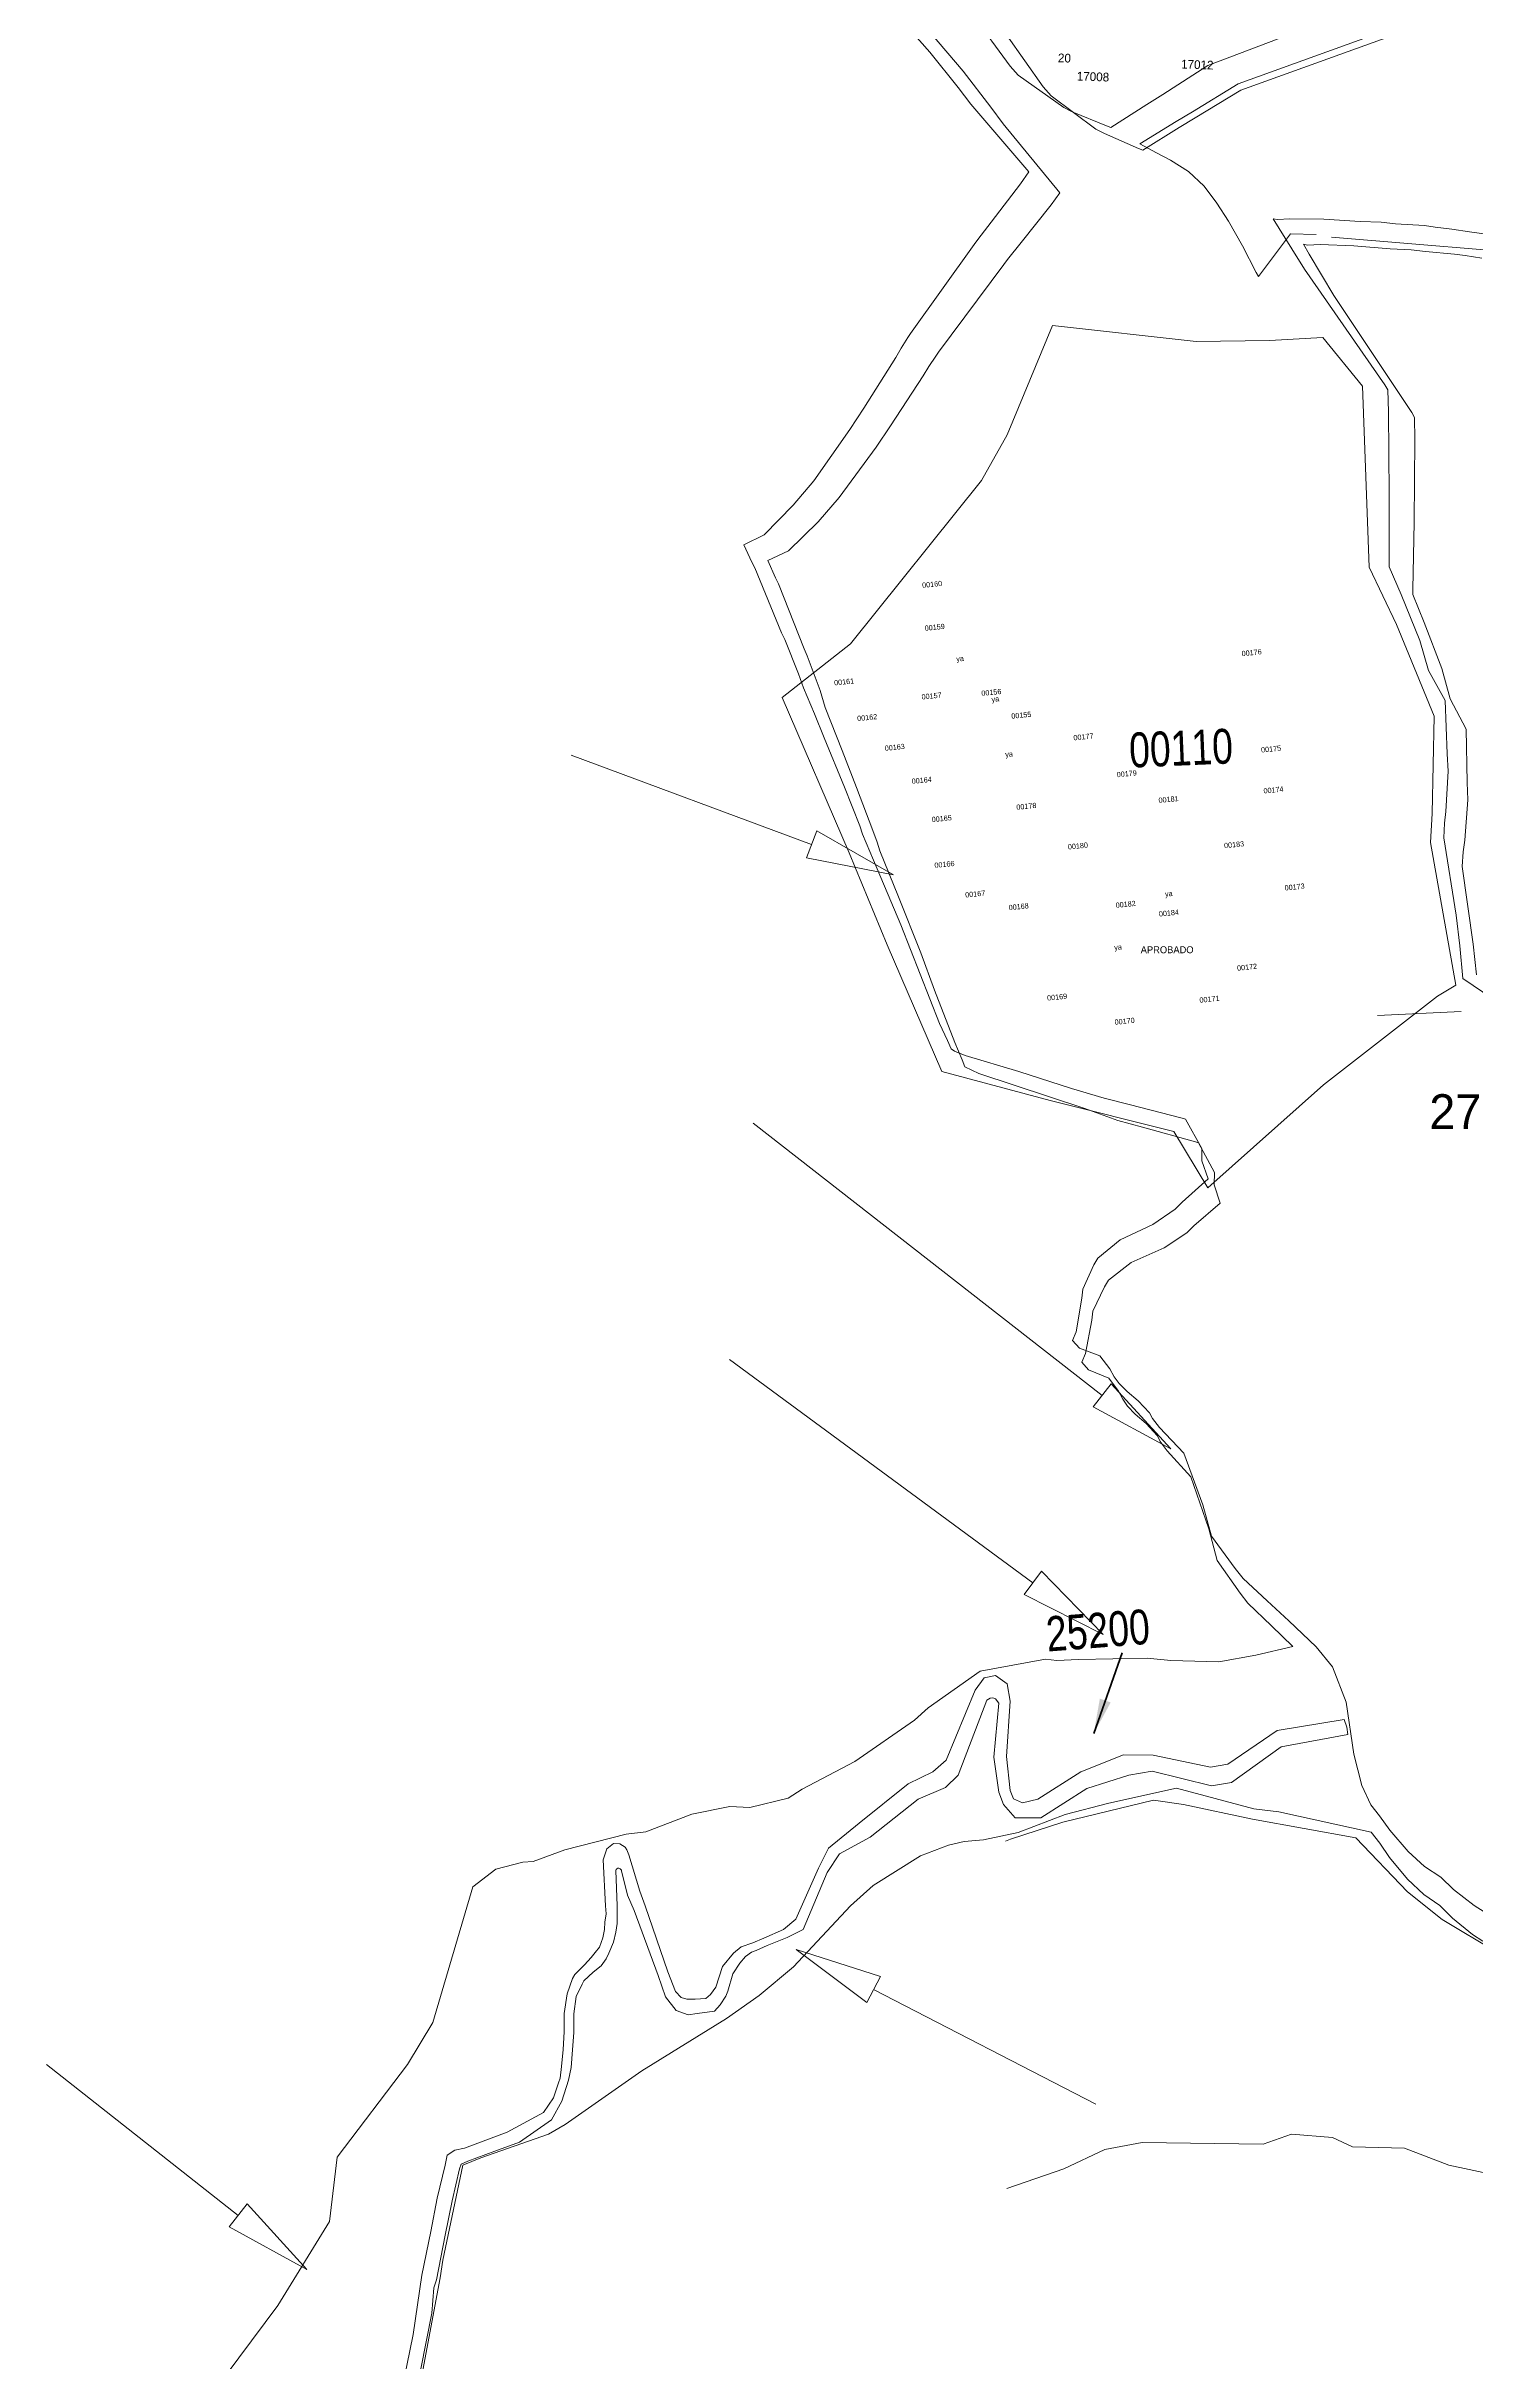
# Model space of a CAD drawing. Header units: inches. Extents: x 610851 to 630254, y 1234683 to 1264905.
# Drawn here: x 622266 to 623086, y 1246406 to 1247733 of the extents above; entities that cross this region are included whole.
import ezdxf
from ezdxf.enums import TextEntityAlignment as Align

# ---------------------------------------------------------------- set-up
doc = ezdxf.new("R2010")
doc.units = ezdxf.units.IN
doc.header["$MEASUREMENT"] = 0
for name, color, linetype, lineweight in [('Level 50', 7, 'Continuous', 0), ('Level 7', 7, 'Continuous', 0), ('pi', 3, 'Continuous', 0)]:
    doc.layers.add(name, color=color, linetype=linetype, lineweight=lineweight)
doc.styles.add('Styledgn003', font='dgn003.shx')
doc.styles.add('Styledgn032', font='dgn032.shx')
doc.styles.add('Styletxt', font='txt.shx')
doc.dimstyles.new('STANDARD-Linear', dxfattribs={"dimtxt": 1.5, "dimasz": 1.13, "dimexe": 0.125, "dimexo": 0.000625, "dimgap": 0.3, "dimtad": 1, "dimzin": 7, "dimdsep": 46, "dimtxsty": 'Styletxt', "dimsah": 1, "dimcen": 2.5, "dimclrd": 1, "dimclre": 1, "dimclrt": 2, "dimaunit": 1, "dimadec": 7, "dimazin": 0, "dimtfac": 1, "dimtofl": 0, "dimtmove": 1, "dimatfit": 3, "dimfxl": 1, "dimtolj": 1, "dimtzin": 0, "dimarcsym": 0})

# ---------------------------------------------------------------- blocks, each defined once
blk = doc.blocks.new('AcDbProxyEntity2')
at = {"layer": 'pi', "ltscale": 0.1, "flags": 128}
for points in [[(622704.8, 1247275.5), (622567, 1247326.6)], [(622707.7, 1247283.3), (622751.7, 1247258.1), (622701.9, 1247267.7), (622707.7, 1247283.3)]]:
    blk.add_lwpolyline(points, dxfattribs=at)
blk = doc.blocks.new('AcDbProxyEntity3')
at = {"layer": 'pi', "ltscale": 0.1, "flags": 128}
for points in [[(622871.4, 1246959.6), (622671.2, 1247115.6)], [(622876.5, 1246966.2), (622910.8, 1246928.9), (622866.2, 1246953.1), (622876.5, 1246966.2)]]:
    blk.add_lwpolyline(points, dxfattribs=at)
blk = doc.blocks.new('AcDbProxyEntity4')
at = {"layer": 'pi', "ltscale": 0.1, "flags": 128}
for points in [[(622831.7, 1246852.1), (622657.7, 1246980.2)], [(622836.6, 1246858.8), (622871.9, 1246822.4), (622826.7, 1246845.4), (622836.6, 1246858.8)]]:
    blk.add_lwpolyline(points, dxfattribs=at)
blk = doc.blocks.new('AcDbProxyEntity5')
at = {"layer": 'pi', "ltscale": 0.1, "flags": 128}
for points in [[(622376, 1246489.4), (622266, 1246575.9)], [(622381.1, 1246496), (622415.3, 1246458.5), (622370.8, 1246482.9), (622381.1, 1246496)]]:
    blk.add_lwpolyline(points, dxfattribs=at)
blk = doc.blocks.new('AcDbProxyEntity6')
at = {"layer": 'pi', "ltscale": 0.1, "flags": 128}
for points in [[(622736.5, 1246611.6), (622695.9, 1246641.9), (622744.2, 1246626.4), (622736.5, 1246611.6)], [(622740.3, 1246619), (622867.8, 1246553.3)]]:
    blk.add_lwpolyline(points, dxfattribs=at)
blk = doc.blocks.new('AcDbProxyEntity10')
at = {"layer": 'pi', "ltscale": 0.1, "flags": 128}
for points in [[(622704.8, 1247275.5), (622567, 1247326.6)], [(622707.7, 1247283.3), (622751.7, 1247258.1), (622701.9, 1247267.7), (622707.7, 1247283.3)]]:
    blk.add_lwpolyline(points, dxfattribs=at)
blk = doc.blocks.new('AcDbProxyEntity11')
at = {"layer": 'pi', "ltscale": 0.1, "flags": 128}
for points in [[(622871.4, 1246959.6), (622671.2, 1247115.6)], [(622876.5, 1246966.2), (622910.8, 1246928.9), (622866.2, 1246953.1), (622876.5, 1246966.2)]]:
    blk.add_lwpolyline(points, dxfattribs=at)
blk = doc.blocks.new('AcDbProxyEntity12')
at = {"layer": 'pi', "ltscale": 0.1, "flags": 128}
for points in [[(622831.7, 1246852.1), (622657.7, 1246980.2)], [(622836.6, 1246858.8), (622871.9, 1246822.4), (622826.7, 1246845.4), (622836.6, 1246858.8)]]:
    blk.add_lwpolyline(points, dxfattribs=at)
blk = doc.blocks.new('AcDbProxyEntity13')
at = {"layer": 'pi', "ltscale": 0.1, "flags": 128}
for points in [[(622376, 1246489.4), (622266, 1246575.9)], [(622381.1, 1246496), (622415.3, 1246458.5), (622370.8, 1246482.9), (622381.1, 1246496)]]:
    blk.add_lwpolyline(points, dxfattribs=at)
blk = doc.blocks.new('AcDbProxyEntity14')
at = {"layer": 'pi', "ltscale": 0.1, "flags": 128}
for points in [[(622736.5, 1246611.6), (622695.9, 1246641.9), (622744.2, 1246626.4), (622736.5, 1246611.6)], [(622740.3, 1246619), (622867.8, 1246553.3)]]:
    blk.add_lwpolyline(points, dxfattribs=at)

msp = doc.modelspace()

# ---------------------------------------------------------------- linework, layer by layer
at = {"layer": 'Level 50', "color": 7, "linetype": 'Continuous', "lineweight": 13, "flags": 128}
for points in [[(623002.81591, 1247623.54274), (623136.45426, 1247612.58487), (623320.74241, 1247558.96656), (623458.04936, 1247531.99457), (623647.49527, 1247518.54294), (623777.79735, 1247495.55779), (623763.51404, 1247662.38388), (623756.50532, 1247718.75161), (623954.20009, 1247811.5)], [(623055.86335, 1247749.95033), (622949.29198, 1247711.5178), (622923.10246, 1247695.55022), (622913.88305, 1247689.98217), (622892.97246, 1247677.02647), (622902.53136, 1247672.00974), (622910.55098, 1247667.71057), (622920.82238, 1247661.21811), (622929.79881, 1247652.79197), (622937.20088, 1247643.03543), (622943.86941, 1247632.75263), (622951.88295, 1247618.54647), (622959.6395, 1247603.36256), (622961.04586, 1247601.06886), (622979.43013, 1247625.46029), (622979.43013, 1247625.46029), (622994.08264, 1247625.17024)], [(622773.01384, 1247740.69799), (622791.70455, 1247718.75683), (622807.53158, 1247698.18645), (622814.53919, 1247688.51864), (622847.09285, 1247649.01901), (622842.21223, 1247642.20175), (622824.97114, 1247620.49848), (622817.17163, 1247610.70405), (622814.99288, 1247607.87716), (622777.49214, 1247557.70556), (622775.94688, 1247555.38006), (622771.98205, 1247549.3789), (622768.83787, 1247544.04795), (622750.064, 1247515.35217), (622741.75817, 1247503.17323), (622720.52309, 1247474.26584), (622708.4616, 1247460.38355), (622691.57051, 1247443.82094), (622679.73115, 1247438.30544), (622684.16935, 1247428.21712), (622685.85112, 1247424.88549), (622700.42982, 1247387.50131), (622702.15506, 1247383.63163), (622709.61374, 1247363.73138), (622712.48747, 1247353.91728), (622722.34406, 1247329.22144), (622730.57227, 1247308.11991), (622739.93685, 1247283.4856), (622742.42199, 1247276.71435), (622743.93597, 1247271.85713), (622754.5462, 1247245.39607), (622767.33455, 1247213.30067), (622775.31854, 1247191.92345), (622786.87576, 1247161.87826), (622791.11721, 1247152.04813), (622792.62108, 1247148.00427), (622800.58706, 1247144.04032), (622800.58706, 1247144.04032), (622861.38174, 1247124.04513), (622861.38174, 1247124.04513), (622880.4434, 1247117.18737), (622894.58168, 1247113.34464), (622924.88644, 1247104.85221), (622926.71984, 1247104.33843), (622935.83245, 1247087.34257), (622935.61261, 1247080.30078), (622939.1204, 1247069.79037), (622924.02175, 1247056.77302), (622919.91293, 1247052.84101), (622906.86957, 1247044.23867), (622888.10937, 1247035.79889), (622875.09041, 1247025.54753), (622872.67575, 1247021.77687), (622866.0183, 1247007.93333), (622865.45229, 1247002.77188), (622861.85557, 1246983.50436), (622859.68285, 1246978.63947), (622863.59059, 1246974.25367), (622875.13798, 1246969.50045), (622880.74274, 1246962.04401), (622883.17919, 1246957.35164), (622885.86742, 1246953.47503), (622890.34495, 1246948.86268), (622896.63262, 1246943.37257), (622903.03481, 1246936.35635), (622904.56463, 1246933.08786), (622908.64152, 1246927.8219), (622922.30498, 1246912.84162), (622932.52212, 1246883.11069), (622937.26749, 1246864.95807), (622950.44124, 1246846.15727), (622954.83063, 1246840.385), (622968.48302, 1246827.38574), (622980.66364, 1246815.65991), (622959.45166, 1246810.5445), (622938.29499, 1246806.77705), (622910.82367, 1246807.48672), (622897.13511, 1246808.97702), (622857.82221, 1246808.07719), (622845.44671, 1246807.56821), (622838.96446, 1246808.34051), (622801.44385, 1246801.54894), (622771.67331, 1246780.41784), (622763.85944, 1246773.33842), (622729.57847, 1246749.7097), (622699.41697, 1246733.76299), (622691.439, 1246728.64073), (622669.46577, 1246723.27007), (622657.95043, 1246723.95925), (622636.06101, 1246719.4145), (622609.74118, 1246709.30106), (622598.39986, 1246707.94907), (622563.25218, 1246699.0262), (622545.09976, 1246692.42582), (622539.14526, 1246691.91661), (622523.73245, 1246687.99957), (622510.52365, 1246677.90939), (622487.63395, 1246599.97559), (622473.03561, 1246575.94475), (622432.66802, 1246522.84093), (622428.35523, 1246485.9831), (622398.80947, 1246437.85277), (622346.22598, 1246367.3518)], [(623057.5275, 1247746.3857), (622950.95613, 1247707.95318), (622924.76661, 1247691.9856), (622915.5472, 1247686.41755), (622894.63661, 1247673.46185), (622892.20464, 1247674.52221), (622872.67686, 1247682.99718), (622867.81432, 1247685.5389), (622842.08579, 1247704.5659), (622837.48988, 1247709.81636), (622816.4898, 1247739.59877)], [(623085.99062, 1247200.7208), (623084.13567, 1247218.28161), (623077.88599, 1247262.8897), (623078.44399, 1247271.13217), (623079.38461, 1247277.94426), (623081.11392, 1247300.92159), (623080.71371, 1247310.99998), (623080.11238, 1247341.55658), (623070.97324, 1247358.91646), (623066.19205, 1247376.23511), (623056.05277, 1247402.72197), (623049.46524, 1247418.65238), (623049.56302, 1247421.51828), (623050.32751, 1247460.12056), (623050.73263, 1247507.61719), (623050.5238, 1247520.1454), (623049.00762, 1247523.05187), (623004.18482, 1247590.21343), (622990.0418, 1247613.88317), (622986.79828, 1247619.53533), (622989.1597, 1247618.93703), (622996.34311, 1247619.35406), (623015.75546, 1247618.67221), (623036.58477, 1247616.92798), (623048.5043, 1247616.4284), (623056.74321, 1247615.3024), (623073.41887, 1247613.91621), (623079.57498, 1247613.00423), (623089.10057, 1247611.54598)], [(622477.19676, 1246376.32962), (622491.83683, 1246453.62644), (622493.38068, 1246463.76394), (622504.71745, 1246518.20371), (622515.06373, 1246522.49791), (622553.90882, 1246535.9662), (622563.53832, 1246541.61885), (622607.41021, 1246572.37926), (622655.9814, 1246602.4151), (622674.67023, 1246615.61396), (622694.31705, 1246631.89589), (622727.08708, 1246666.92808), (622740.11344, 1246678.61444), (622767.31803, 1246695.68303), (622783.37982, 1246701.64643), (622792.20885, 1246703.72386), (622803.25978, 1246704.67513), (622823.14902, 1246709.03782), (622850.144, 1246719.30061), (622875.1573, 1246725.77632), (622914.02266, 1246734.36558), (622958.42227, 1246722.61146), (622972.66053, 1246720.81763), (623025.67827, 1246709.19714), (623030.55018, 1246702.92641), (623036.20814, 1246694.64291), (623046.53007, 1246682.20888), (623055.77448, 1246673.3599), (623065.08446, 1246667.15185), (623072.22345, 1246659.93492), (623083.74823, 1246650.43072), (623089.58767, 1246646.76005)]]:
    msp.add_lwpolyline(points, dxfattribs=at)
at = {"layer": 'Level 50', "color": 7, "flags": 128}
for points in [[(623037.87073, 1247762.35491), (622932.03802, 1247721.93269), (622906.15223, 1247705.47731), (622897.03874, 1247699.73752), (622876.37452, 1247686.39237), (622873.92311, 1247687.40699), (622854.24, 1247695.51465), (622849.3307, 1247697.96484), (622823.25024, 1247716.50651), (622818.55679, 1247721.66996), (622797.00246, 1247751.05374)], [(622753.51355, 1247751.33832), (622772.612, 1247729.75115), (622788.8216, 1247709.48087), (622796.0091, 1247699.94603), (622829.297, 1247661.06317), (622824.54494, 1247654.15567), (622807.71346, 1247632.13323), (622800.09879, 1247622.19441), (622797.97339, 1247619.3272), (622761.41911, 1247568.46189), (622759.91768, 1247566.10785), (622756.06597, 1247560.03348), (622753.02221, 1247554.64456), (622734.7892, 1247525.60212), (622726.71298, 1247513.26972), (622706.02315, 1247483.9696), (622694.22384, 1247469.86379), (622677.64599, 1247452.98766), (622665.91203, 1247447.25134), (622670.53844, 1247437.24793), (622672.28232, 1247433.94839), (622687.5588, 1247396.84388), (622689.35623, 1247393.0072), (622697.18639, 1247373.25017), (622700.04807, 1247365.18673), (622706.38573, 1247350.28695), (622712.05186, 1247336.53642), (622723.72211, 1247308.19524), (622732.3745, 1247286.12445), (622733.97634, 1247281.30614), (622742.33328, 1247261.39744), (622750.22841, 1247242.88175), (622755.99058, 1247229.29896), (622778.21623, 1247172.87984), (622782.64109, 1247163.1309), (622784.88116, 1247158.24891), (622786.78781, 1247156.99058), (622792.92359, 1247154.41116), (622823.63211, 1247145.25317), (622853.87714, 1247135.55486), (622872.60466, 1247129.94963), (622886.81244, 1247126.37242), (622917.27098, 1247118.44919), (622919.11368, 1247117.96984), (622928.54307, 1247101.14768), (622928.45519, 1247094.10301), (622932.15926, 1247083.66015), (622917.30712, 1247070.36225), (622913.27268, 1247066.35395), (622900.39276, 1247057.50878), (622881.79396, 1247048.71903), (622868.96932, 1247038.22558), (622866.62572, 1247034.41035), (622860.22877, 1247020.44452), (622859.75955, 1247015.27337), (622856.52442, 1246995.94186), (622854.44321, 1246991.03712), (622858.43242, 1246986.7253), (622870.06683, 1246982.18924), (622875.81029, 1246974.83909), (622878.33421, 1246970.19319), (622881.0946, 1246966.36762), (622885.65774, 1246961.83996), (622892.04716, 1246956.4686), (622898.57966, 1246949.57355), (622900.17045, 1246946.33429), (622904.34527, 1246941.14563), (622918.28696, 1246926.42394), (622929.05926, 1246896.88962), (622934.14386, 1246878.82909), (622947.6675, 1246860.27837), (622952.16426, 1246854.58935), (622966.05776, 1246841.84812), (622978.45591, 1246830.35253), (622994.08244, 1246815.50982), (623003.50954, 1246803.93234), (623011.37518, 1246783.75342), (623015.70533, 1246753.96235), (623020.20589, 1246735.91721), (623025.45704, 1246724.75172), (623025.45704, 1246724.75172), (623030.44557, 1246718.57335), (623036.25771, 1246710.3973), (623046.81076, 1246698.15881), (623056.21932, 1246689.48456), (623065.64396, 1246683.45202), (623072.9169, 1246676.37008), (623084.6177, 1246667.08345), (623090.52488, 1246663.52282)], [(623118.43639, 1247171.2757), (623078.13995, 1247198.52923), (623076.55095, 1247217.31897), (623074.36736, 1247234.84195), (623067.28311, 1247279.32514), (623067.68661, 1247287.57661), (623068.49945, 1247294.40512), (623069.79802, 1247317.41082), (623069.20907, 1247327.47995), (623068.03543, 1247358.01992), (623058.57268, 1247375.20555), (623053.4679, 1247392.43159), (623042.83421, 1247418.72386), (623035.9494, 1247434.52806), (623035.99348, 1247437.3953), (623036.03468, 1247476.00512), (623035.54997, 1247523.50101), (623035.10648, 1247536.0231), (623033.53612, 1247538.90066), (622987.46302, 1247605.21076), (622972.87907, 1247628.61141), (622969.53024, 1247634.2018), (622971.90246, 1247633.64785), (622979.07679, 1247634.19937), (622998.49851, 1247633.8813), (623019.35684, 1247632.52758), (623031.28363, 1247632.25138), (623039.54219, 1247631.27992), (623056.24089, 1247630.20636), (623062.41301, 1247629.40986), (623071.96425, 1247628.13032), (623082.00438, 1247626.57941), (623115.61483, 1247622.1237)], [(622488.26822, 1246447.95367), (622489.64266, 1246452.53534), (622494.76956, 1246478.16836), (622498.68462, 1246497.74982), (622502.98041, 1246516.1144), (622503.86466, 1246518.89929), (622507.73874, 1246520.56778), (622523.12937, 1246526.36384), (622537.31174, 1246531.50179), (622555.64279, 1246544.27328), (622561.64506, 1246554.95432), (622565.36406, 1246566.95832), (622566.91906, 1246574.27132), (622566.91906, 1246574.27132), (622566.91906, 1246574.27132), (622566.91906, 1246574.27132), (622566.91906, 1246574.27132), (622567.61506, 1246584.28832), (622568.40406, 1246594.39132), (622568.35906, 1246605.10132), (622569.80306, 1246614.85532), (622573.17306, 1246622.07932), (622574.21506, 1246623.95032), (622579.46906, 1246628.86232), (622584.10206, 1246632.56032), (622586.94506, 1246636.57432), (622588.56006, 1246639.70332), (622591.23506, 1246646.06532), (622592.53106, 1246651.85832), (622593.31006, 1246656.77832), (622593.31706, 1246661.80132), (622593.31706, 1246666.99601), (622593.31706, 1246666.99601), (622593.31706, 1246666.99601), (622592.49119, 1246687.20452), (622592.73589, 1246687.81764), (622593.16714, 1246688.20393), (622593.76473, 1246688.43178), (622594.26785, 1246688.44226), (622594.714, 1246688.34823), (622595.07433, 1246688.12101), (622595.46701, 1246687.7552), (622595.70575, 1246687.31704), (622595.74304, 1246686.99848), (622599.14106, 1246672.95732), (622599.14106, 1246672.95732), (622603.00706, 1246664.29932), (622603.00706, 1246664.29932), (622616.83706, 1246627.02532), (622616.83706, 1246627.02532), (622616.83706, 1246627.02532), (622621.05106, 1246614.83632), (622627.07106, 1246606.82932), (622634.02206, 1246604.36832), (622639.15006, 1246605.25432), (622649.10506, 1246606.53332), (622652.38313, 1246610.18753), (622655.58102, 1246615.08486), (622656.82813, 1246618.08206), (622659.6196, 1246627.89611), (622663.61901, 1246634.10952), (622666.94529, 1246637.97037), (622670.3098, 1246640.2809), (622672.94178, 1246641.35073), (622679.33396, 1246644.12855), (622690.73118, 1246648.74572), (622699.90112, 1246653.37393), (622713.80374, 1246686.09467), (622720.71529, 1246696.72664), (622738.33775, 1246706.39076), (622765.88989, 1246728.06096), (622781.59668, 1246734.68873), (622788.79648, 1246741.80611), (622805.30311, 1246784.84942), (622807.15122, 1246786.05853), (622808.78709, 1246786.19023), (622810.25472, 1246785.68427), (622812.11105, 1246783.02942), (622809.23002, 1246752.15805), (622812.10678, 1246732.08881), (622814.80913, 1246725.0154), (622821.45301, 1246717.39322), (622836.23418, 1246717.30373), (622862.58488, 1246734.23113), (622886.5938, 1246741.78739), (622900.05634, 1246744.12826), (622934.17577, 1246735.64114), (622945.48562, 1246737.55869), (622974.10231, 1246758.0337), (623012.25041, 1246765.11866), (623011.71281, 1246769.33803), (623010.10341, 1246773.68078), (622971.81502, 1246767.35723), (622943.35832, 1246748.14711), (622933.59837, 1246746.4257), (622900.68244, 1246753.30693), (622883.67478, 1246753.42695), (622859.12856, 1246743.82769), (622834.4341, 1246728.15545), (622825.77514, 1246725.96522), (622820.59193, 1246728.19649), (622818.64678, 1246732.97669), (622816.62038, 1246752.53552), (622818.60247, 1246784.22374), (622817.00935, 1246794.17566), (622810.25141, 1246799.03076), (622803.75456, 1246797.60403), (622798.50905, 1246790.62327), (622782.01566, 1246750.46755), (622774.30528, 1246743.78162), (622760.06255, 1246736.91546), (622732.14153, 1246714.23976), (622714.56966, 1246700.07793), (622708.73368, 1246688.4726), (622695.76548, 1246659.26769), (622688.61688, 1246653.27669), (622677.4498, 1246648.43035), (622677.4498, 1246648.43035), (622671.07533, 1246645.66813), (622664.31101, 1246643.34568), (622660.03914, 1246639.86329), (622653.708, 1246632.14676), (622649.8729, 1246620.35471), (622646.9018, 1246616.02215), (622644.07149, 1246613.84852), (622637.95906, 1246613.48132), (622633.21106, 1246613.48132), (622630.02806, 1246614.35532), (622626.69206, 1246617.84932), (622622.43506, 1246628.99632), (622622.43506, 1246628.99632), (622622.43506, 1246628.99632), (622622.43506, 1246628.99632), (622622.43506, 1246628.99632), (622622.43506, 1246628.99632), (622609.39206, 1246666.93532), (622606.30606, 1246675.40732), (622600.00454, 1246696.19073), (622600.00454, 1246696.19073), (622600.00454, 1246696.19073), (622600.00454, 1246696.19073), (622598.75953, 1246699.11957), (622597.97806, 1246700.65532), (622594.75082, 1246702.54685), (622591.10672, 1246702.68104), (622587.39878, 1246699.5766), (622585.20906, 1246693.34732), (622585.20906, 1246693.34732), (622585.20906, 1246693.34732), (622586.68606, 1246666.84532), (622586.90206, 1246662.29632), (622586.29306, 1246657.60332), (622586.12306, 1246653.32932), (622585.03206, 1246648.62132), (622583.23506, 1246643.14732), (622580.74006, 1246640.08332), (622578.39006, 1246637.32832), (622574.62906, 1246633.10032), (622569.02406, 1246627.57032), (622567.63106, 1246625.30132), (622564.60806, 1246616.56632), (622562.92906, 1246605.28732), (622562.90406, 1246594.70332), (622562.32906, 1246584.63332), (622561.45906, 1246574.80332), (622561.45906, 1246574.80332), (622561.45906, 1246574.80332), (622561.45906, 1246574.80332), (622561.45906, 1246574.80332), (622560.57874, 1246568.18538), (622559.61306, 1246565.36032), (622556.72906, 1246556.92332), (622551.10476, 1246548.38269), (622530.1435, 1246537.21942), (622505.76301, 1246528.0587), (622500.17077, 1246526.77213), (622495.75897, 1246523.89843), (622494.62159, 1246518.32265), (622490.01499, 1246499.23599), (622486.41948, 1246480.14049), (622481.35402, 1246455.17599), (622476.31047, 1246421.0973), (622476.31047, 1246421.0973), (622476.31047, 1246421.0973), (622476.31047, 1246421.0973), (622476.31047, 1246421.0973), (622442.2481, 1246254.64474)], [(622467.91357, 1246336.74304), (622487.11801, 1246433.31187), (622487.11801, 1246433.31187), (622488.26822, 1246447.95367)]]:
    msp.add_lwpolyline(points, dxfattribs=at)
at = {"layer": 'Level 50', "color": 7, "linetype": 'Continuous', "lineweight": 0, "flags": 128}
for points in [[(622931.93558, 1247078.5192), (622998.38558, 1247137.6492), (623063.62558, 1247188.5092), (623074.11558, 1247194.7392), (623059.74558, 1247276.5092), (623060.62558, 1247293.1892), (623061.76558, 1247348.9992), (623040.17558, 1247401.6092), (623024.44558, 1247434.4392), (623020.75558, 1247538.2592), (622997.83558, 1247566.0592), (622967.40558, 1247564.2992), (622925.22558, 1247563.7492), (622842.89558, 1247573.0392), (622816.87558, 1247510.2392), (622802.11558, 1247484.0092), (622727.14558, 1247390.3692), (622687.88558, 1247359.6792), (622726.36558, 1247270.7192), (622748.08558, 1247217.7992), (622779.39558, 1247145.2892), (622841.60558, 1247128.6692), (622912.55558, 1247110.8292), (622931.93558, 1247078.5192)], [(623098.19959, 1246640.05858), (623066.38559, 1246659.14858), (623046.55959, 1246674.86358), (623016.90259, 1246705.97058), (622957.63459, 1246716.63558), (622917.95459, 1246725.04458), (622900.74059, 1246727.57158), (622848.84459, 1246714.98358), (622818.79859, 1246705.19258), (622815.98959, 1246704.06458)], [(623098.19959, 1246640.05858), (623066.38559, 1246659.14858), (623046.55959, 1246674.86358), (623016.90259, 1246705.97058), (622957.63459, 1246716.63558), (622917.95459, 1246725.04458), (622900.74059, 1246727.57158), (622848.84459, 1246714.98358), (622818.79859, 1246705.19258), (622815.98959, 1246704.06458)], [(623098.19959, 1246640.05858), (623066.38559, 1246659.14858), (623046.55959, 1246674.86358), (623016.90259, 1246705.97058), (622957.63459, 1246716.63558), (622917.95459, 1246725.04458), (622900.74059, 1246727.57158), (622848.84459, 1246714.98358), (622818.79859, 1246705.19258), (622815.98959, 1246704.06458)], [(622816.75359, 1246504.93758), (622849.35659, 1246516.10958), (622872.86359, 1246527.23958), (622894.31259, 1246531.29158), (622963.68759, 1246530.38258), (622979.95859, 1246535.96658), (623003.43259, 1246534.07158), (623014.92359, 1246528.73758), (623044.69559, 1246528.03558), (623070.19759, 1246518.23658), (623096.23159, 1246512.63258)], [(622816.75359, 1246504.93758), (622849.35659, 1246516.10958), (622872.86359, 1246527.23958), (622894.31259, 1246531.29158), (622963.68759, 1246530.38258), (622979.95859, 1246535.96658), (623003.43259, 1246534.07158), (623014.92359, 1246528.73758), (623044.69559, 1246528.03558), (623070.19759, 1246518.23658), (623096.23159, 1246512.63258)], [(622816.75359, 1246504.93758), (622849.35659, 1246516.10958), (622872.86359, 1246527.23958), (622894.31259, 1246531.29158), (622963.68759, 1246530.38258), (622979.95859, 1246535.96658), (623003.43259, 1246534.07158), (623014.92359, 1246528.73758), (623044.69559, 1246528.03558), (623070.19759, 1246518.23658), (623096.23159, 1246512.63258)]]:
    msp.add_lwpolyline(points, dxfattribs=at)
at = {"layer": 'pi', "ltscale": 0.1, "flags": 128}
msp.add_lwpolyline([(623077.16125, 1247179.75849), (623029.19058, 1247177.4535)], dxfattribs=at)
msp.add_lwpolyline([(623077.16125, 1247179.75849), (623029.19058, 1247177.4535)], dxfattribs=at)

# ---------------------------------------------------------------- block references
for name in ['AcDbProxyEntity2', 'AcDbProxyEntity10', 'AcDbProxyEntity3', 'AcDbProxyEntity11', 'AcDbProxyEntity4', 'AcDbProxyEntity12', 'AcDbProxyEntity6', 'AcDbProxyEntity14', 'AcDbProxyEntity5', 'AcDbProxyEntity13']:
    msp.add_blockref(name, (0, 0))

# ---------------------------------------------------------------- texts
at = {"layer": 'Level 50', "color": 7, "linetype": 'Continuous', "lineweight": 0, "style": 'Styledgn003', "width": 0.8}
msp.add_text('00110', height=20.000112, rotation=2.4, dxfattribs=at).set_placement((622916.59986, 1247330.69285), align=Align.MIDDLE_CENTER)
at = {"layer": 'Level 7', "color": 7, "linetype": 'Continuous', "lineweight": 0}
for s, height, rotation, style, p in [('20', 4.999998, 358, 'Styledgn032', (622849.77303, 1247726.30089)), ('20', 4.999998, 358, 'Styledgn032', (622849.77303, 1247726.30089)), ('20', 4.999998, 358, 'Styledgn032', (622849.77303, 1247726.30089)), ('17012', 4.999998, 358, 'Styledgn032', (622925.94484, 1247722.52254)), ('17008', 4.999998, 358, 'Styledgn032', (622866.13145, 1247715.63453)), ('00160', 3, 5.81875802, 'Styledgn003', (622773.9042, 1247424.58086)), ('00159', 3, 5.81875802, 'Styledgn003', (622775.37531, 1247399.95545)), ('ya', 3, 5.81875802, 'Styledgn003', (622789.88655, 1247381.95615)), ('00176', 3, 5.81875802, 'Styledgn003', (622957.09043, 1247385.40483)), ('00161', 3, 5.81875802, 'Styledgn003', (622723.42909, 1247368.67443)), ('00156', 3, 5.81875802, 'Styledgn003', (622807.86145, 1247362.63204)), ('00157', 3, 5.81875802, 'Styledgn003', (622773.56999, 1247360.58349)), ('ya', 3, 5.81875802, 'Styledgn003', (622810.10894, 1247358.8399)), ('00155', 3, 5.81875802, 'Styledgn003', (622825.04035, 1247349.56941)), ('00162', 3, 5.81875802, 'Styledgn003', (622736.66146, 1247348.21611)), ('00177', 3, 5.81875802, 'Styledgn003', (622860.65826, 1247337.14639)), ('00163', 3, 5.81875802, 'Styledgn003', (622752.46307, 1247331.1448)), ('ya', 3, 5.81875802, 'Styledgn003', (622818.00375, 1247327.20734)), ('00175', 3, 5.81875802, 'Styledgn003', (622968.24251, 1247330.17743)), ('00164', 3, 5.81875802, 'Styledgn003', (622767.91439, 1247312.20483)), ('00179', 3, 5.81875802, 'Styledgn003', (622885.48032, 1247315.99464)), ('00178', 3, 5.81875802, 'Styledgn003', (622827.93115, 1247297.31297)), ('00181', 3, 5.81875802, 'Styledgn003', (622909.45713, 1247301.25943)), ('00174', 3, 5.81875802, 'Styledgn003', (622969.64488, 1247306.70274)), ('00165', 3, 5.81875802, 'Styledgn003', (622779.3881, 1247290.25566)), ('00180', 3, 5.81875802, 'Styledgn003', (622857.46609, 1247274.59505)), ('00183', 3, 5.81875802, 'Styledgn003', (622947.03694, 1247275.32666)), ('00166', 3, 5.81875802, 'Styledgn003', (622780.95545, 1247264.01924)), ('00167', 3, 5.81875802, 'Styledgn003', (622798.59822, 1247247.05791)), ('ya', 3, 5.81875802, 'Styledgn003', (622909.59141, 1247247.19638)), ('00173', 3, 5.81875802, 'Styledgn003', (622981.74503, 1247251.07005)), ('00168', 3, 5.81875802, 'Styledgn003', (622823.51593, 1247239.7698)), ('00182', 3, 5.81875802, 'Styledgn003', (622884.87173, 1247241.12551)), ('00184', 3, 5.81875802, 'Styledgn003', (622909.65196, 1247236.13884)), ('ya', 3, 5.81875802, 'Styledgn003', (622880.48984, 1247216.55313)), ('00172', 3, 5.81875802, 'Styledgn003', (622954.46606, 1247205.09507)), ('00169', 3, 5.81875802, 'Styledgn003', (622845.54994, 1247187.96407)), ('00171', 3, 5.81875802, 'Styledgn003', (622932.92935, 1247186.71704)), ('00170', 3, 5.81875802, 'Styledgn003', (622884.25597, 1247174.10877))]:
    msp.add_text(s, height=height, rotation=rotation, dxfattribs=dict(at, style=style)).set_placement(p, align=Align.MIDDLE_CENTER)
at = {"layer": 'Level 7', "color": 7, "linetype": 'Continuous', "lineweight": 0, "style": 'Styledgn032'}
for s, height, p in [('APROBADO', 4, (622908.64476, 1247215.0605)), ('27100', 20, (623096.17048, 1247122.23336))]:
    msp.add_text(s, height=height, dxfattribs=at).set_placement(p, align=Align.MIDDLE_CENTER)
at = {"layer": 'Level 7', "color": 7, "linetype": 'Continuous', "lineweight": 0, "style": 'Styledgn003', "width": 0.8}
msp.add_text('25200', height=20.000112, rotation=4.38703153, dxfattribs=at).set_placement((622868.95806, 1246824.9389), align=Align.MIDDLE_CENTER)
msp.add_text('25200', height=20.000112, rotation=4.38703153, dxfattribs=at).set_placement((622868.95806, 1246824.9389), align=Align.MIDDLE_CENTER)
msp.add_text('25200', height=20.000112, rotation=4.38703153, dxfattribs=at).set_placement((622868.95806, 1246824.9389), align=Align.MIDDLE_CENTER)

# ---------------------------------------------------------------- leaders
at = {"layer": 'Level 7', "color": 7, "linetype": 'Continuous', "lineweight": 0}
msp.add_leader([(622866.55073, 1246765.74869), (622882.78836, 1246812.03608)], dimstyle='STANDARD-Linear', override={"dimscale": 1, "dimtxt": 20.000112, "dimasz": 20.000112, "dimgap": 10.000056, "dimtad": 1, "dimclrd": 0, "dimlwd": 65534}, dxfattribs=at)
msp.add_leader([(622866.55073, 1246765.74869), (622882.78836, 1246812.03608)], dimstyle='STANDARD-Linear', override={"dimscale": 1, "dimtxt": 20.000112, "dimasz": 20.000112, "dimgap": 10.000056, "dimtad": 1, "dimclrd": 0, "dimlwd": 65534}, dxfattribs=at)
msp.add_leader([(622866.55073, 1246765.74869), (622882.78836, 1246812.03608)], dimstyle='STANDARD-Linear', override={"dimscale": 1, "dimtxt": 20.000112, "dimasz": 20.000112, "dimgap": 10.000056, "dimtad": 1, "dimclrd": 0, "dimlwd": 65534}, dxfattribs=at)

doc.saveas('drawing.dxf')
